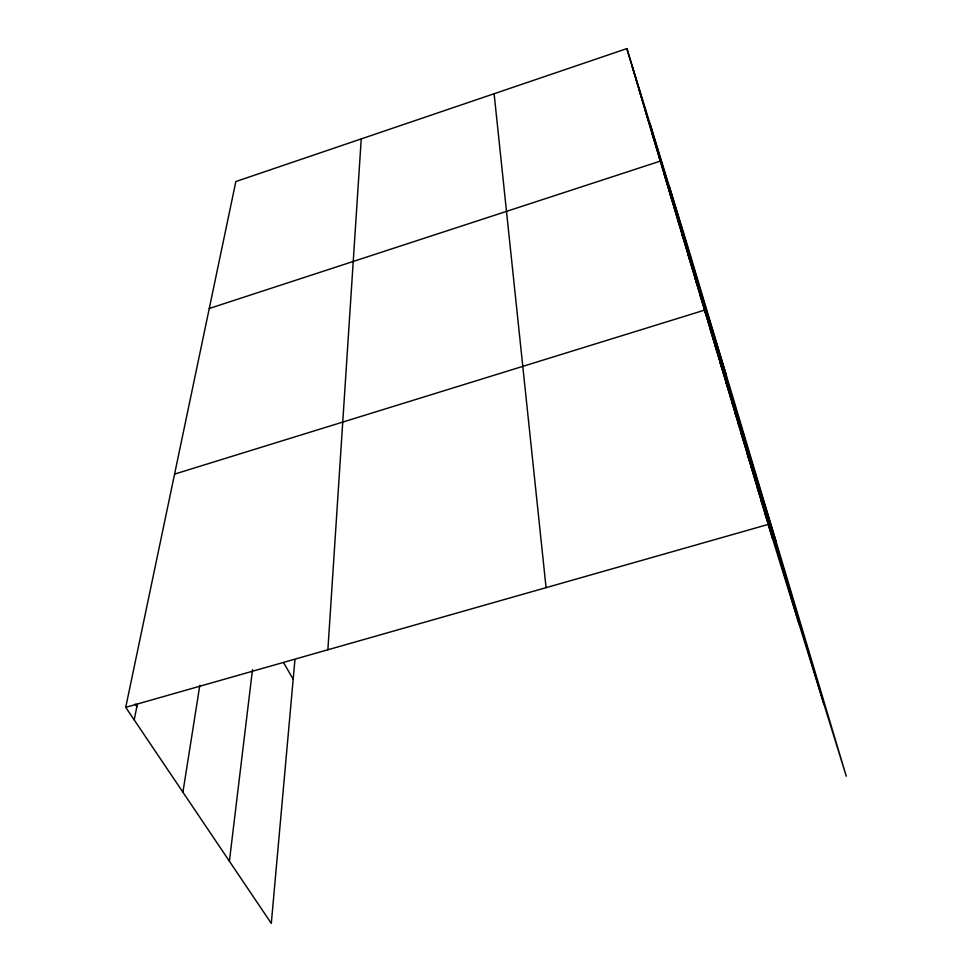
<?xml version="1.0" encoding="UTF-8"?>
<svg xmlns="http://www.w3.org/2000/svg" width="972" height="972" viewBox="0 0 972 972"><rect width="100%" height="100%" fill="white"/><g stroke="black" fill="none" stroke-linecap="round" stroke-linejoin="round"><path stroke-width="1.46" d="M327.88 649.77L361.232 138.911M294.917 659.806L271.297 923.4L125.728 707.324L235.856 181.533L626.879 48.6L686.852 243.425L846.272 776.203L768.159 524.43L125.728 707.324M229.392 861.204L252.489 669.744M182.918 792.204L199.819 685.321M134.197 719.9L137.453 703.716M209.272 308.489L660.292 161.121M174.583 474.105L704.53 310.141L776.397 542.692M135.193 704.105L136.87 706.62M283.496 662.479L293.167 679.209M734.711 411.788L739.072 425.882M737.772 422.091L742.158 436.246M740.883 432.589L748.489 457.581M747.298 454.191L751.757 468.553M750.603 465.321L758.464 491.164M757.419 488.248L761.927 502.803M760.918 500.058L765.462 514.686M764.502 512.123L769.059 526.812M632.262 66.728L641.411 97.103M639.394 90.724L647.437 117.405M645.432 111.075L653.792 138.802M651.811 132.556L660.51 161.401M658.542 155.241L725.975 374.159M663.912 173.32L671.433 198.191M669.55 192.322L679.331 224.739M677.484 219.04L683.45 238.638M681.639 233.025L689.889 260.314M688.115 254.858L696.645 283.034M694.919 277.773L701.334 298.817M699.646 293.69L706.182 315.135M709.596 327.175L716.376 349.47M714.833 344.817L721.746 367.562M720.252 363.091L727.311 386.297M725.877 382.032L733.082 405.725M731.709 401.691L736.059 415.712M669.088 185.713L823.916 704.153M649.867 123.25L798.996 623.83M626.879 48.6L772.74 539.193M494.116 93.737L546.07 587.659"/></g></svg>
